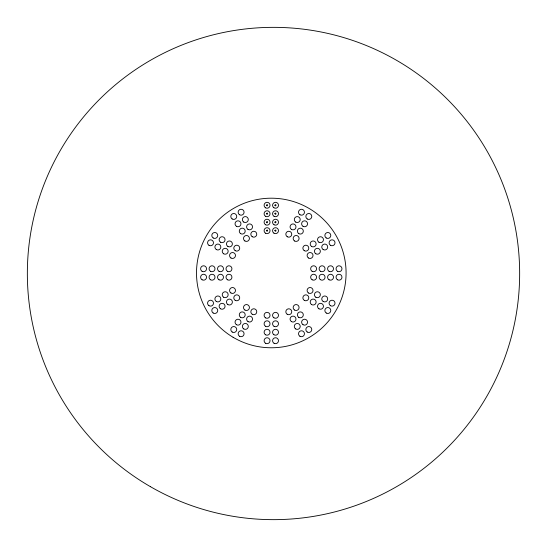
<?xml version="1.0" encoding="UTF-8"?>
<svg xmlns="http://www.w3.org/2000/svg" width="547" height="547" viewBox="0 0 547 547"><rect width="100%" height="100%" fill="white"/><g stroke="black" fill="none" stroke-linecap="round" stroke-linejoin="round"><path stroke-width="0.82" d="M266.389 205.221C267.627 207.559 268.208 203.019 266.389 205.18M266.389 213.686C267.606 216.024 268.242 211.477 266.389 213.645M266.389 222.15C267.579 224.509 268.242 219.962 266.389 222.109M266.389 230.615C267.579 232.974 268.242 228.427 266.389 230.574M274.854 205.221C276.057 207.573 276.693 203.046 274.854 205.18M274.854 213.686C276.146 216.031 276.577 211.463 274.854 213.645M274.854 222.15C276.112 224.509 276.577 219.942 274.854 222.109M274.854 230.615C276.112 232.974 276.577 228.407 274.854 230.574M150.377 486.645A246.15 246.15 0 0 0 519.65 273.555A246.15 246.15 0 0 0 150.473 60.3A246.15 246.15 0 0 0 150.377 486.645M273.89 207.737A2.961 2.961 0 0 0 278.485 205.453A2.961 2.961 0 0 0 274.211 202.616A2.961 2.961 0 0 0 273.89 207.737M274.047 216.297A2.961 2.961 0 0 0 278.491 213.733A2.961 2.961 0 0 0 274.047 211.163A2.961 2.961 0 0 0 274.047 216.297M312.139 271.319A2.961 2.961 0 0 0 316.583 268.748A2.961 2.961 0 0 0 312.139 266.184A2.961 2.961 0 0 0 312.139 271.319M337.533 271.319A2.961 2.961 0 0 0 341.971 268.748A2.961 2.961 0 0 0 337.533 266.184A2.961 2.961 0 0 0 337.533 271.319M320.604 271.319A2.961 2.961 0 0 0 325.048 268.748A2.961 2.961 0 0 0 320.604 266.184A2.961 2.961 0 0 0 320.604 271.319M219.026 279.784A2.961 2.961 0 0 0 223.47 277.213A2.961 2.961 0 0 0 219.026 274.649A2.961 2.961 0 0 0 219.026 279.784M227.49 271.319A2.961 2.961 0 0 0 231.935 268.748A2.961 2.961 0 0 0 227.49 266.184A2.961 2.961 0 0 0 227.49 271.319M210.561 279.784A2.961 2.961 0 0 0 215.005 277.213A2.961 2.961 0 0 0 210.561 274.649A2.961 2.961 0 0 0 210.561 279.784M202.096 279.784A2.961 2.961 0 0 0 206.54 277.213A2.961 2.961 0 0 0 202.096 274.649A2.961 2.961 0 0 0 202.096 279.784M202.096 271.319A2.961 2.961 0 0 0 206.54 268.748A2.961 2.961 0 0 0 202.096 266.184A2.961 2.961 0 0 0 202.096 271.319M227.49 279.784A2.961 2.961 0 0 0 231.935 277.213A2.961 2.961 0 0 0 227.49 274.649A2.961 2.961 0 0 0 227.49 279.784M312.139 279.784A2.961 2.961 0 0 0 316.583 277.213A2.961 2.961 0 0 0 312.139 274.649A2.961 2.961 0 0 0 312.139 279.784M320.439 279.681A2.961 2.961 0 0 0 325.041 277.404A2.961 2.961 0 0 0 320.768 274.56A2.961 2.961 0 0 0 320.439 279.681M274.047 224.762A2.961 2.961 0 0 0 278.491 222.198A2.961 2.961 0 0 0 274.047 219.627A2.961 2.961 0 0 0 274.047 224.762M233.111 337.287A74.782 74.782 0 0 0 346.073 273.897A74.782 74.782 0 0 0 234.697 207.764A74.782 74.782 0 0 0 233.111 337.287M329.068 271.319A2.961 2.961 0 0 0 333.506 268.748A2.961 2.961 0 0 0 329.068 266.184A2.961 2.961 0 0 0 329.068 271.319M329.068 279.784A2.961 2.961 0 0 0 333.506 277.213A2.961 2.961 0 0 0 329.068 274.649A2.961 2.961 0 0 0 329.068 279.784M265.582 233.227A2.961 2.961 0 0 0 270.027 230.663A2.961 2.961 0 0 0 265.582 228.092A2.961 2.961 0 0 0 265.582 233.227M273.89 233.131A2.961 2.961 0 0 0 278.485 230.848A2.961 2.961 0 0 0 274.211 228.01A2.961 2.961 0 0 0 273.89 233.131M337.533 279.784A2.961 2.961 0 0 0 341.971 277.213A2.961 2.961 0 0 0 337.533 274.649A2.961 2.961 0 0 0 337.533 279.784M235.224 250.69A2.961 2.961 0 0 0 239.723 248.222A2.961 2.961 0 0 0 235.333 245.562A2.961 2.961 0 0 0 235.224 250.69M213.234 237.993A2.961 2.961 0 0 0 217.727 235.525A2.961 2.961 0 0 0 213.337 232.865A2.961 2.961 0 0 0 213.234 237.993M220.564 242.225A2.961 2.961 0 0 0 225.056 239.757A2.961 2.961 0 0 0 220.667 237.097A2.961 2.961 0 0 0 220.564 242.225M220.509 308.775A2.961 2.961 0 0 0 225.056 306.402A2.961 2.961 0 0 0 220.721 303.647A2.961 2.961 0 0 0 220.509 308.775M213.18 313.007A2.961 2.961 0 0 0 217.727 310.634A2.961 2.961 0 0 0 213.392 307.879A2.961 2.961 0 0 0 213.18 313.007M227.839 304.542A2.961 2.961 0 0 0 232.386 302.17A2.961 2.961 0 0 0 228.058 299.414A2.961 2.961 0 0 0 227.839 304.542M230.937 292.98A2.961 2.961 0 0 0 235.483 290.601A2.961 2.961 0 0 0 231.155 287.852A2.961 2.961 0 0 0 230.937 292.98M223.607 297.212A2.961 2.961 0 0 0 228.154 294.833A2.961 2.961 0 0 0 223.826 292.084A2.961 2.961 0 0 0 223.607 297.212M208.947 305.677A2.961 2.961 0 0 0 213.494 303.298A2.961 2.961 0 0 0 209.159 300.549A2.961 2.961 0 0 0 208.947 305.677M216.277 301.445A2.961 2.961 0 0 0 220.824 299.065A2.961 2.961 0 0 0 216.489 296.317A2.961 2.961 0 0 0 216.277 301.445M230.991 258.02A2.961 2.961 0 0 0 235.49 255.552A2.961 2.961 0 0 0 231.101 252.892A2.961 2.961 0 0 0 230.991 258.02M223.661 253.787A2.961 2.961 0 0 0 228.154 251.319A2.961 2.961 0 0 0 223.771 248.659A2.961 2.961 0 0 0 223.661 253.787M240.646 233.617A2.961 2.961 0 0 0 245.193 231.237A2.961 2.961 0 0 0 240.865 228.489A2.961 2.961 0 0 0 240.646 233.617M252.208 236.714A2.961 2.961 0 0 0 256.755 234.342A2.961 2.961 0 0 0 252.427 231.586A2.961 2.961 0 0 0 252.208 236.714M232.181 218.957A2.961 2.961 0 0 0 236.728 216.578A2.961 2.961 0 0 0 232.4 213.829A2.961 2.961 0 0 0 232.181 218.957M244.878 240.947A2.961 2.961 0 0 0 249.425 238.574A2.961 2.961 0 0 0 245.097 235.819A2.961 2.961 0 0 0 244.878 240.947M227.894 246.458A2.961 2.961 0 0 0 232.386 243.989A2.961 2.961 0 0 0 228.003 241.33A2.961 2.961 0 0 0 227.894 246.458M216.332 249.555A2.961 2.961 0 0 0 220.824 247.087A2.961 2.961 0 0 0 216.434 244.427A2.961 2.961 0 0 0 216.332 249.555M209.002 245.323A2.961 2.961 0 0 0 213.494 242.854A2.961 2.961 0 0 0 209.104 240.195A2.961 2.961 0 0 0 209.002 245.323M304.241 250.656A2.961 2.961 0 0 0 308.788 248.283A2.961 2.961 0 0 0 304.46 245.535A2.961 2.961 0 0 0 304.241 250.656M323.188 301.479A2.961 2.961 0 0 0 327.687 299.004A2.961 2.961 0 0 0 323.298 296.351A2.961 2.961 0 0 0 323.188 301.479M311.626 304.576A2.961 2.961 0 0 0 316.125 302.101A2.961 2.961 0 0 0 311.735 299.448A2.961 2.961 0 0 0 311.626 304.576M330.518 305.711A2.961 2.961 0 0 0 335.017 303.236A2.961 2.961 0 0 0 330.627 300.583A2.961 2.961 0 0 0 330.518 305.711M304.296 300.344A2.961 2.961 0 0 0 308.795 297.869A2.961 2.961 0 0 0 304.405 295.216A2.961 2.961 0 0 0 304.296 300.344M315.858 297.247A2.961 2.961 0 0 0 320.357 294.771A2.961 2.961 0 0 0 315.968 292.119A2.961 2.961 0 0 0 315.858 297.247M318.908 242.191A2.961 2.961 0 0 0 323.455 239.818A2.961 2.961 0 0 0 319.12 237.07A2.961 2.961 0 0 0 318.908 242.191M308.474 257.986A2.961 2.961 0 0 0 313.021 255.613A2.961 2.961 0 0 0 308.693 252.864A2.961 2.961 0 0 0 308.474 257.986M326.238 237.959A2.961 2.961 0 0 0 330.785 235.586A2.961 2.961 0 0 0 326.45 232.837A2.961 2.961 0 0 0 326.238 237.959M311.571 246.423A2.961 2.961 0 0 0 316.125 244.051A2.961 2.961 0 0 0 311.79 241.302A2.961 2.961 0 0 0 311.571 246.423M235.169 300.31A2.961 2.961 0 0 0 239.716 297.937A2.961 2.961 0 0 0 235.388 295.182A2.961 2.961 0 0 0 235.169 300.31M236.413 226.287A2.961 2.961 0 0 0 240.96 223.908A2.961 2.961 0 0 0 236.632 221.159A2.961 2.961 0 0 0 236.413 226.287M239.511 214.725A2.961 2.961 0 0 0 244.065 212.345A2.961 2.961 0 0 0 239.73 209.597A2.961 2.961 0 0 0 239.511 214.725M243.743 222.055A2.961 2.961 0 0 0 248.297 219.675A2.961 2.961 0 0 0 243.962 216.927A2.961 2.961 0 0 0 243.743 222.055M265.582 207.833A2.961 2.961 0 0 0 270.027 205.269A2.961 2.961 0 0 0 265.582 202.698A2.961 2.961 0 0 0 265.582 207.833M265.582 224.762A2.961 2.961 0 0 0 270.027 222.198A2.961 2.961 0 0 0 265.582 219.627A2.961 2.961 0 0 0 265.582 224.762M247.976 229.384A2.961 2.961 0 0 0 252.529 227.005A2.961 2.961 0 0 0 248.194 224.256A2.961 2.961 0 0 0 247.976 229.384M265.582 216.297A2.961 2.961 0 0 0 270.027 213.733A2.961 2.961 0 0 0 265.582 211.163A2.961 2.961 0 0 0 265.582 216.297M210.561 271.319A2.961 2.961 0 0 0 215.005 268.748A2.961 2.961 0 0 0 210.561 266.184A2.961 2.961 0 0 0 210.561 271.319M219.026 271.319A2.961 2.961 0 0 0 223.47 268.748A2.961 2.961 0 0 0 219.026 266.184A2.961 2.961 0 0 0 219.026 271.319M265.582 334.798A2.961 2.961 0 0 0 270.027 332.234A2.961 2.961 0 0 0 265.582 329.67A2.961 2.961 0 0 0 265.582 334.798M265.582 343.263A2.961 2.961 0 0 0 270.027 340.699A2.961 2.961 0 0 0 265.582 338.135A2.961 2.961 0 0 0 265.582 343.263M265.425 326.238A2.961 2.961 0 0 0 270.02 323.954A2.961 2.961 0 0 0 265.746 321.116A2.961 2.961 0 0 0 265.425 326.238M265.582 317.875A2.961 2.961 0 0 0 270.027 315.304A2.961 2.961 0 0 0 265.582 312.74A2.961 2.961 0 0 0 265.582 317.875M274.047 343.263A2.961 2.961 0 0 0 278.491 340.699A2.961 2.961 0 0 0 274.047 338.135A2.961 2.961 0 0 0 274.047 343.263M273.89 334.702A2.961 2.961 0 0 0 278.485 332.419A2.961 2.961 0 0 0 274.211 329.581A2.961 2.961 0 0 0 273.89 334.702M274.047 326.333A2.961 2.961 0 0 0 278.491 323.769A2.961 2.961 0 0 0 274.047 321.205A2.961 2.961 0 0 0 274.047 326.333M273.89 317.773A2.961 2.961 0 0 0 278.485 315.489A2.961 2.961 0 0 0 274.211 312.652A2.961 2.961 0 0 0 273.89 317.773M302.997 324.686A2.961 2.961 0 0 0 307.544 322.306A2.961 2.961 0 0 0 303.216 319.557A2.961 2.961 0 0 0 302.997 324.686M287.202 314.252A2.961 2.961 0 0 0 291.749 311.879A2.961 2.961 0 0 0 287.421 309.13A2.961 2.961 0 0 0 287.202 314.252M307.229 332.015A2.961 2.961 0 0 0 311.776 329.636A2.961 2.961 0 0 0 307.448 326.887A2.961 2.961 0 0 0 307.229 332.015M291.435 321.581A2.961 2.961 0 0 0 295.982 319.209A2.961 2.961 0 0 0 291.654 316.46A2.961 2.961 0 0 0 291.435 321.581M299.9 336.248A2.961 2.961 0 0 0 304.447 333.868A2.961 2.961 0 0 0 300.112 331.12A2.961 2.961 0 0 0 299.9 336.248M295.667 328.918A2.961 2.961 0 0 0 300.214 326.538A2.961 2.961 0 0 0 295.886 323.79A2.961 2.961 0 0 0 295.667 328.918M298.765 317.349A2.961 2.961 0 0 0 303.312 314.976A2.961 2.961 0 0 0 298.983 312.228A2.961 2.961 0 0 0 298.765 317.349M294.532 310.019A2.961 2.961 0 0 0 299.079 307.646A2.961 2.961 0 0 0 294.751 304.898A2.961 2.961 0 0 0 294.532 310.019M326.285 313.041A2.961 2.961 0 0 0 330.785 310.566A2.961 2.961 0 0 0 326.395 307.913A2.961 2.961 0 0 0 326.285 313.041M318.956 308.809A2.961 2.961 0 0 0 323.455 306.334A2.961 2.961 0 0 0 319.065 303.681A2.961 2.961 0 0 0 318.956 308.809M308.529 293.014A2.961 2.961 0 0 0 313.028 290.539A2.961 2.961 0 0 0 308.638 287.886A2.961 2.961 0 0 0 308.529 293.014M330.47 245.288A2.961 2.961 0 0 0 335.017 242.916A2.961 2.961 0 0 0 330.682 240.167A2.961 2.961 0 0 0 330.47 245.288M323.14 249.521A2.961 2.961 0 0 0 327.687 247.148A2.961 2.961 0 0 0 323.352 244.4A2.961 2.961 0 0 0 323.14 249.521M315.804 253.753A2.961 2.961 0 0 0 320.351 251.381A2.961 2.961 0 0 0 316.022 248.632A2.961 2.961 0 0 0 315.804 253.753M299.954 214.759A2.961 2.961 0 0 0 304.447 212.284A2.961 2.961 0 0 0 300.064 209.624A2.961 2.961 0 0 0 299.954 214.759M287.257 236.748A2.961 2.961 0 0 0 291.749 234.273A2.961 2.961 0 0 0 287.366 231.62A2.961 2.961 0 0 0 287.257 236.748M291.489 229.419A2.961 2.961 0 0 0 295.982 226.943A2.961 2.961 0 0 0 291.599 224.291A2.961 2.961 0 0 0 291.489 229.419M295.722 222.089A2.961 2.961 0 0 0 300.214 219.614A2.961 2.961 0 0 0 295.831 216.961A2.961 2.961 0 0 0 295.722 222.089M294.587 240.981A2.961 2.961 0 0 0 299.086 238.506A2.961 2.961 0 0 0 294.696 235.853A2.961 2.961 0 0 0 294.587 240.981M307.284 218.991A2.961 2.961 0 0 0 311.783 216.516A2.961 2.961 0 0 0 307.393 213.856A2.961 2.961 0 0 0 307.284 218.991M303.052 226.321A2.961 2.961 0 0 0 307.551 223.846A2.961 2.961 0 0 0 303.161 221.186A2.961 2.961 0 0 0 303.052 226.321M298.819 233.651A2.961 2.961 0 0 0 303.318 231.176A2.961 2.961 0 0 0 298.929 228.523A2.961 2.961 0 0 0 298.819 233.651M248.03 321.615A2.961 2.961 0 0 0 252.529 319.147A2.961 2.961 0 0 0 248.14 316.487A2.961 2.961 0 0 0 248.03 321.615M239.565 336.275A2.961 2.961 0 0 0 244.065 333.807A2.961 2.961 0 0 0 239.675 331.147A2.961 2.961 0 0 0 239.565 336.275M252.263 314.286A2.961 2.961 0 0 0 256.762 311.817A2.961 2.961 0 0 0 252.372 309.158A2.961 2.961 0 0 0 252.263 314.286M244.933 310.053A2.961 2.961 0 0 0 249.432 307.585A2.961 2.961 0 0 0 245.042 304.925A2.961 2.961 0 0 0 244.933 310.053M232.236 332.043A2.961 2.961 0 0 0 236.735 329.574A2.961 2.961 0 0 0 232.345 326.915A2.961 2.961 0 0 0 232.236 332.043M236.468 324.713A2.961 2.961 0 0 0 240.967 322.245A2.961 2.961 0 0 0 236.577 319.585A2.961 2.961 0 0 0 236.468 324.713M243.798 328.945A2.961 2.961 0 0 0 248.297 326.477A2.961 2.961 0 0 0 243.907 323.817A2.961 2.961 0 0 0 243.798 328.945M240.701 317.383A2.961 2.961 0 0 0 245.2 314.915A2.961 2.961 0 0 0 240.81 312.255A2.961 2.961 0 0 0 240.701 317.383"/></g></svg>
